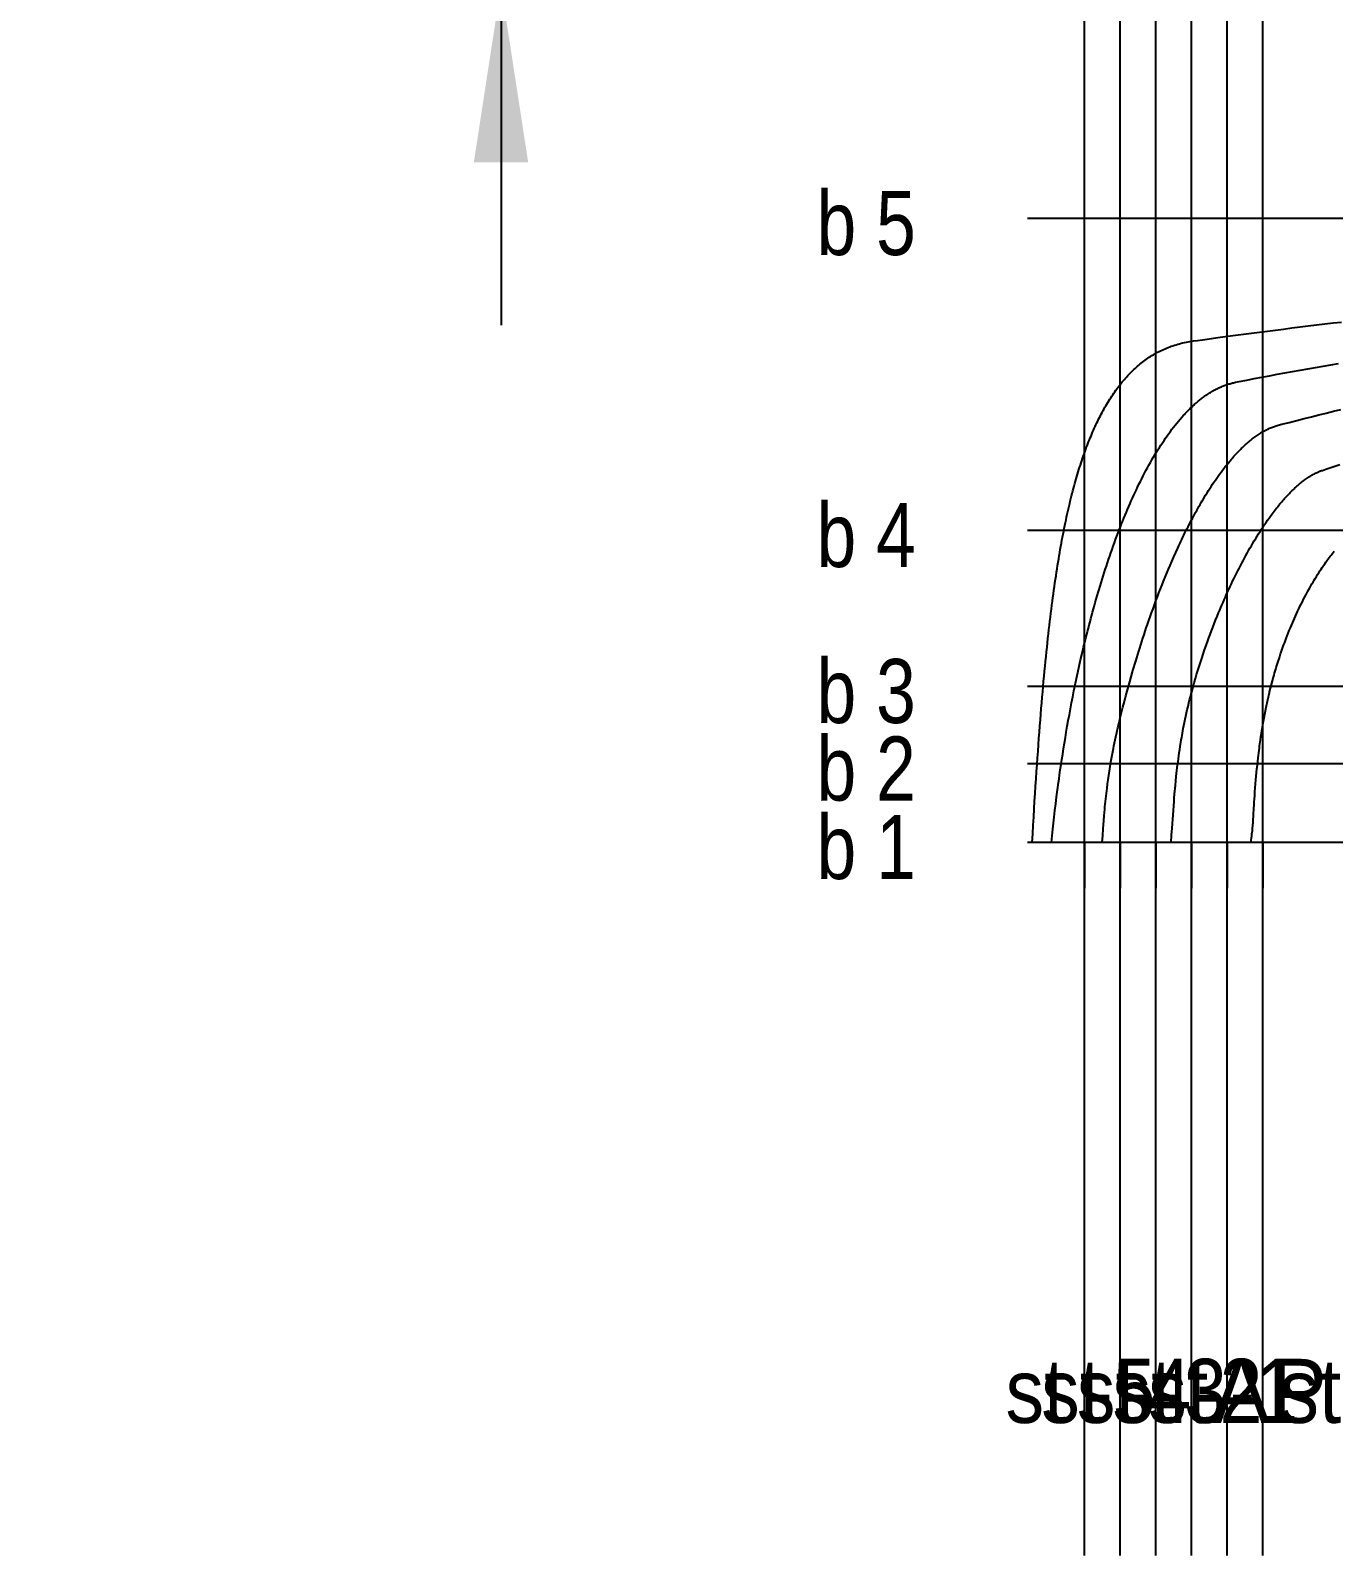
# Model space of a CAD drawing. Header units: millimetres. Extents: x -190954 to 154095, y 101 to 64253.
# Drawn here: x 2.55 to 26.92, y 111.81 to 140.33 of the extents above; entities that cross this region are included whole.
import ezdxf

# ---------------------------------------------------------------- set-up
doc = ezdxf.new("R2010")
doc.units = ezdxf.units.MM
for name, color, linetype in [('GRID', 179, 'Continuous'), ('WL12', 179, 'Continuous'), ('WL14', 179, 'Continuous'), ('WL16', 179, 'Continuous'), ('WL18', 179, 'Continuous'), ('WL20', 179, 'Continuous')]:
    doc.layers.add(name, color=color, linetype=linetype)
doc.styles.add('SLDTEXTSTYLE0', font='TXT', dxfattribs={"width": 0.75})
doc.styles.add('SLDTEXTSTYLE3', font='TXT', dxfattribs={"width": 0.928571})
doc.styles.add('SLDTEXTSTYLE5', font='TXT', dxfattribs={"width": 0.9})
doc.styles.add('SLDTEXTSTYLE6', font='TXT')
doc.styles.add('SLDTEXTSTYLE7', font='TXT', dxfattribs={"width": 0.833333})
doc.dimstyles.new('SLDDIMSTYLE0', dxfattribs={"dimtxt": 3.175, "dimasz": 3.302, "dimexe": 0, "dimexo": 0.0625, "dimgap": 0.79375, "dimtad": 0, "dimtih": 1, "dimtoh": 1, "dimlfac": 1500, "dimrnd": 1e-09, "dimzin": 4, "dimdsep": 46, "dimtxsty": 'SLDTEXTSTYLE0', "dimsah": 1, "dimcen": 0.09, "dimadec": 0, "dimazin": 1, "dimtfac": 1, "dimtofl": 0, "dimtmove": 0, "dimatfit": 3, "dimfxl": 0, "dimfrac": 2, "dimtolj": 1, "dimtzin": 12, "dimarcsym": 0})
doc.dimstyles.new('SLDDIMSTYLE1', dxfattribs={"dimtxt": 3.175, "dimasz": 3.302, "dimexe": 0, "dimexo": 0.0625, "dimgap": 0.79375, "dimtad": 0, "dimtih": 1, "dimtoh": 1, "dimlfac": 1500, "dimrnd": 1e-09, "dimzin": 4, "dimdsep": 46, "dimtxsty": 'SLDTEXTSTYLE0', "dimsah": 1, "dimcen": 0.09, "dimadec": 0, "dimazin": 1, "dimtfac": 1, "dimtmove": 0, "dimatfit": 0, "dimfxl": 0, "dimfrac": 2, "dimtolj": 1, "dimtzin": 12, "dimarcsym": 0})

# ---------------------------------------------------------------- blocks, each defined once
blk = doc.blocks.new('_D')
at = {"layer": 'WL20'}
for p, q in [((25.597, 126.417), (25.597, 168.839)), ((227.596, 126.417), (227.596, 168.839)), ((25.597, 165.664), (126.8, 165.664)), ((227.596, 165.664), (146.741, 165.664))]:
    blk.add_line(p, q, dxfattribs=at)
for points in [[(25.597, 165.664), (28.899, 165.156), (28.899, 166.172)], [(227.596, 165.664), (224.294, 166.172), (224.294, 165.156)]]:
    blk.add_solid(points, dxfattribs=at)
at = {"layer": 'WL20', "insert": (126.8, 167.237), "char_height": 3.175, "attachment_point": 1, "style": 'SLDTEXTSTYLE0'}
blk.add_mtext('302998.00', dxfattribs=at)
blk = doc.blocks.new('_D_2')
at = {"layer": 'WL20'}
for p, q in [((11.351, 154.832), (11.351, 161.182)), ((19.927, 154.832), (8.176, 154.832)), ((19.927, 141.165), (8.176, 141.165)), ((11.351, 141.165), (11.351, 134.815))]:
    blk.add_line(p, q, dxfattribs=at)
for points in [[(11.351, 154.832), (11.859, 158.134), (10.843, 158.134)], [(11.351, 141.165), (10.843, 137.863), (11.859, 137.863)]]:
    blk.add_solid(points, dxfattribs=at)
at = {"layer": 'WL20', "insert": (2.553, 149.549), "char_height": 3.175, "attachment_point": 1, "style": 'SLDTEXTSTYLE0'}
blk.add_mtext('20500.00', dxfattribs=at)

msp = doc.modelspace()

# ---------------------------------------------------------------- linework, layer by layer
at = {"layer": 'GRID', "color": 135}
for p, q in [((22.2639353, 125.1466667), (22.2639353, 154.8319333)), ((22.930602, 125.1466667), (22.930602, 154.8319333)), ((23.5972687, 125.1466667), (23.5972687, 154.8319333)), ((24.2639353, 125.1466667), (24.2639353, 154.8319333)), ((24.930602, 125.1466667), (24.930602, 154.8319333)), ((25.5972687, 125.1466667), (25.5972687, 154.8319333)), ((22.2639353, 111.8133333), (22.2639353, 138.48)), ((22.930602, 111.8133333), (22.930602, 138.48)), ((23.5972687, 111.8133333), (23.5972687, 138.48)), ((24.2639353, 111.8133333), (24.2639353, 138.48)), ((24.930602, 111.8133333), (24.930602, 138.48)), ((25.5972687, 111.8133333), (25.5972687, 138.48)), ((251.23, 136.8133333), (21.19727, 136.8133333)), ((251.23, 130.98), (21.19727, 130.98)), ((251.23, 128.0633333), (21.19727, 128.0633333)), ((251.23, 126.6133333), (21.19727, 126.6133333)), ((251.23, 125.1466667), (21.19727, 125.1466667))]:
    msp.add_line(p, q, dxfattribs=at)
at = {"layer": 'GRID', "color": 255}
for p, q in [((25.5972687, 125.1466667), (25.5972687, 154.8319333)), ((25.5972687, 111.8133333), (25.5972687, 138.48)), ((22.2639353, 125.1466667), (22.2639353, 124.290536)), ((22.930602, 125.1466667), (22.930602, 124.290536)), ((23.5972687, 125.1466667), (23.5972687, 124.290536)), ((24.2639353, 125.1466667), (24.2639353, 124.290536)), ((24.930602, 125.1466667), (24.930602, 124.290536)), ((25.5972687, 125.1466667), (25.5972687, 124.290536)), ((25.5972687, 125.1466667), (25.5972687, 124.290536)), ((22.2639353, 111.8133333), (22.2639353, 112.669464)), ((22.930602, 111.8133333), (22.930602, 112.669464)), ((23.5972687, 111.8133333), (23.5972687, 112.669464)), ((24.2639353, 111.8133333), (24.2639353, 112.669464)), ((24.930602, 111.8133333), (24.930602, 112.669464)), ((25.5972687, 111.8133333), (25.5972687, 112.669464)), ((25.5972687, 111.8133333), (25.5972687, 112.669464))]:
    msp.add_line(p, q, dxfattribs=at)
at = {"layer": 'WL12', "color": 11}
for p, q in [((26.9111647, 130.567904), (26.9303293, 130.5916253)), ((26.706554, 130.2883453), (26.7292233, 130.321726)), ((26.7292233, 130.321726), (26.7521273, 130.3548327)), ((26.7521273, 130.3548327), (26.7752593, 130.387642)), ((26.7752593, 130.387642), (26.7986127, 130.4201333)), ((26.7986127, 130.4201333), (26.8170627, 130.445352)), ((26.8170627, 130.445352), (26.83564, 130.47035)), ((26.83564, 130.47035), (26.8543433, 130.4951153)), ((26.8543433, 130.4951153), (26.8731673, 130.5196373)), ((26.8731673, 130.5196373), (26.8921093, 130.543904)), ((26.8921093, 130.543904), (26.9111647, 130.567904)), ((26.5342027, 130.013928), (26.554836, 130.0487627)), ((26.554836, 130.0487627), (26.5757353, 130.0834833)), ((26.5757353, 130.0834833), (26.5968987, 130.1180707)), ((26.5968987, 130.1180707), (26.6183187, 130.1525093)), ((26.6183187, 130.1525093), (26.6400047, 130.186772)), ((26.6400047, 130.186772), (26.66194, 130.2208473)), ((26.66194, 130.2208473), (26.6841247, 130.254712)), ((26.6841247, 130.254712), (26.706554, 130.2883453)), ((26.3576487, 129.6917947), (26.38114, 129.737274)), ((26.38114, 129.737274), (26.4050913, 129.782782)), ((26.4050913, 129.782782), (26.4295047, 129.8282913)), ((26.4295047, 129.8282913), (26.454378, 129.873774)), ((26.454378, 129.873774), (26.4739253, 129.908902)), ((26.4739253, 129.908902), (26.493746, 129.9439807)), ((26.493746, 129.9439807), (26.5138393, 129.9789947)), ((26.5138393, 129.9789947), (26.5342027, 130.013928)), ((26.226284, 129.42082), (26.2470513, 129.465654)), ((26.2470513, 129.465654), (26.2682627, 129.5106447)), ((26.2682627, 129.5106447), (26.2899287, 129.555772)), ((26.2899287, 129.555772), (26.3120447, 129.6010207)), ((26.3120447, 129.6010207), (26.334618, 129.6463687)), ((26.334618, 129.6463687), (26.3576487, 129.6917947)), ((26.110778, 129.155896), (26.147582, 129.243346)), ((26.147582, 129.243346), (26.166612, 129.2874087)), ((26.166612, 129.2874087), (26.1860687, 129.331684)), ((26.1860687, 129.331684), (26.205958, 129.3761587)), ((26.205958, 129.3761587), (26.226284, 129.42082)), ((25.9910793, 128.848354), (26.00444, 128.8846593)), ((26.00444, 128.8846593), (26.0180987, 128.921164)), ((26.0180987, 128.921164), (26.0320133, 128.9578793)), ((26.0320133, 128.9578793), (26.0906313, 129.106714)), ((26.0906313, 129.106714), (26.1006513, 129.131262)), ((26.1006513, 129.131262), (26.110778, 129.155896)), ((25.882458, 128.5309567), (25.9048593, 128.6000427)), ((25.9048593, 128.6000427), (25.928222, 128.6699513)), ((25.928222, 128.6699513), (25.9402773, 128.705216)), ((25.9402773, 128.705216), (25.9525873, 128.7406887)), ((25.9525873, 128.7406887), (25.9651533, 128.7763693)), ((25.9651533, 128.7763693), (25.9779747, 128.81226)), ((25.9779747, 128.81226), (25.9910793, 128.848354)), ((25.8048693, 128.2736207), (25.8151973, 128.3096907)), ((25.8151973, 128.3096907), (25.8257687, 128.345986)), ((25.8257687, 128.345986), (25.836588, 128.3825093)), ((25.836588, 128.3825093), (25.8476607, 128.419266)), ((25.8476607, 128.419266), (25.8589927, 128.4562567)), ((25.8589927, 128.4562567), (25.8705753, 128.4934887)), ((25.8705753, 128.4934887), (25.882458, 128.5309567)), ((25.7219513, 127.9584707), (25.7947773, 128.2377727)), ((25.7947773, 128.2377727), (25.8048693, 128.2736207)), ((25.6578213, 127.673514), (25.7189473, 127.9460533)), ((25.7189473, 127.9460533), (25.7204447, 127.9522593)), ((25.7204447, 127.9522593), (25.7219513, 127.9584707)), ((25.6071253, 127.4104133), (25.618932, 127.4754447)), ((25.618932, 127.4754447), (25.6312973, 127.5409453)), ((25.6312973, 127.5409453), (25.6442507, 127.6069553)), ((25.6442507, 127.6069553), (25.6578213, 127.673514)), ((25.560328, 127.1234107), (25.56894, 127.180274)), ((25.56894, 127.180274), (25.5779093, 127.2373813)), ((25.5779093, 127.2373813), (25.5872513, 127.294756)), ((25.5872513, 127.294756), (25.596984, 127.3524247)), ((25.596984, 127.3524247), (25.6071253, 127.4104133)), ((25.5251073, 126.8662273), (25.5307073, 126.9100947)), ((25.5307073, 126.9100947), (25.536476, 126.954048)), ((25.536476, 126.954048), (25.5520567, 127.066766)), ((25.5520567, 127.066766), (25.560328, 127.1234107)), ((25.493566, 126.5914467), (25.5008953, 126.6599507)), ((25.5008953, 126.6599507), (25.5085833, 126.728566)), ((25.5085833, 126.728566), (25.5251073, 126.8662273)), ((25.4610833, 126.2424473), (25.467494, 126.3182393)), ((25.467494, 126.3182393), (25.4799167, 126.454702)), ((25.4799167, 126.454702), (25.4865773, 126.5230353)), ((25.4865773, 126.5230353), (25.493566, 126.5914467)), ((25.4438407, 126.0157733), (25.4492647, 126.0911833)), ((25.4492647, 126.0911833), (25.45501, 126.166754)), ((25.45501, 126.166754), (25.4610833, 126.2424473)), ((25.42264, 125.66274), (25.4293267, 125.787926)), ((25.4293267, 125.787926), (25.4326667, 125.8445833)), ((25.4326667, 125.8445833), (25.4362027, 125.9014707)), ((25.4362027, 125.9014707), (25.4399287, 125.958546)), ((25.4399287, 125.958546), (25.4438407, 126.0157733)), ((25.408264, 125.451466), (25.4108453, 125.4808553)), ((25.4108453, 125.4808553), (25.4132553, 125.510504)), ((25.4132553, 125.510504), (25.4154873, 125.5404153)), ((25.4154873, 125.5404153), (25.42264, 125.66274)), ((25.369726, 125.1466667), (25.3759913, 125.186316)), ((25.3759913, 125.186316), (25.3819447, 125.226466)), ((25.3819447, 125.226466), (25.387578, 125.2671253)), ((25.387578, 125.2671253), (25.3928827, 125.308304)), ((25.3928827, 125.308304), (25.399518, 125.3648247)), ((25.399518, 125.3648247), (25.4025967, 125.393454)), ((25.4025967, 125.393454), (25.4055127, 125.4223333)), ((25.4055127, 125.4223333), (25.408264, 125.451466))]:
    msp.add_line(p, q, dxfattribs=at)
at = {"layer": 'WL14', "color": 11}
for p, q in [((26.5086747, 132.010044), (26.5256473, 132.0197913)), ((26.5256473, 132.0197913), (26.54257, 132.0291733)), ((26.54257, 132.0291733), (26.5594413, 132.0381887)), ((26.5594413, 132.0381887), (26.5762593, 132.0468347)), ((26.5762593, 132.0468347), (26.593022, 132.0551113)), ((26.593022, 132.0551113), (26.6097273, 132.0630173)), ((26.6097273, 132.0630173), (26.6263747, 132.070552)), ((26.6263747, 132.070552), (26.6429533, 132.0777213)), ((26.6429533, 132.0777213), (26.659484, 132.0845027)), ((26.659484, 132.0845027), (26.6759433, 132.0909173)), ((26.6759433, 132.0909173), (26.6923367, 132.096958)), ((26.6923367, 132.096958), (26.7086613, 132.102624)), ((26.7086613, 132.102624), (26.7736973, 132.1245427)), ((26.7736973, 132.1245427), (26.9029147, 132.1678273)), ((26.9029147, 132.1678273), (27.0357647, 132.2119333)), ((26.1440807, 131.7236473), (26.1616667, 131.7406807)), ((26.1616667, 131.7406807), (26.1792413, 131.75739)), ((26.1792413, 131.75739), (26.196804, 131.7737713)), ((26.196804, 131.7737713), (26.214352, 131.7898227)), ((26.214352, 131.7898227), (26.2318833, 131.8055427)), ((26.2318833, 131.8055427), (26.249398, 131.8209253)), ((26.249398, 131.8209253), (26.266892, 131.8359727)), ((26.266892, 131.8359727), (26.284364, 131.8506793)), ((26.284364, 131.8506793), (26.3018127, 131.8650453)), ((26.3018127, 131.8650453), (26.319236, 131.8790667)), ((26.319236, 131.8790667), (26.3366313, 131.892742)), ((26.3366313, 131.892742), (26.353998, 131.9060687)), ((26.353998, 131.9060687), (26.3713333, 131.919046)), ((26.3713333, 131.919046), (26.388636, 131.9316707)), ((26.388636, 131.9316707), (26.4059033, 131.943942)), ((26.4059033, 131.943942), (26.4231347, 131.9558573)), ((26.4231347, 131.9558573), (26.4403273, 131.967416)), ((26.4403273, 131.967416), (26.4574793, 131.9786147)), ((26.4574793, 131.9786147), (26.4745893, 131.9894533)), ((26.4745893, 131.9894533), (26.4916553, 131.99993)), ((26.4916553, 131.99993), (26.5086747, 132.010044)), ((25.8802687, 131.4311613), (25.8977933, 131.452706)), ((25.8977933, 131.452706), (25.9153353, 131.4739733)), ((25.9153353, 131.4739733), (25.932892, 131.4949593)), ((25.932892, 131.4949593), (25.9504607, 131.5156627)), ((25.9504607, 131.5156627), (25.9680433, 131.5360753)), ((25.9680433, 131.5360753), (25.985634, 131.5561973)), ((25.985634, 131.5561973), (26.0032327, 131.5760247)), ((26.0032327, 131.5760247), (26.0208373, 131.5955533)), ((26.0208373, 131.5955533), (26.038446, 131.6147813)), ((26.038446, 131.6147813), (26.0560567, 131.6337047)), ((26.0560567, 131.6337047), (26.073668, 131.65232)), ((26.073668, 131.65232), (26.091278, 131.6706253)), ((26.091278, 131.6706253), (26.1088847, 131.6886167)), ((26.1088847, 131.6886167), (26.126486, 131.7062913)), ((26.126486, 131.7062913), (26.1440807, 131.7236473)), ((25.6554613, 131.1285247), (25.683642, 131.169124)), ((25.683642, 131.169124), (25.711928, 131.2091093)), ((25.711928, 131.2091093), (25.7403113, 131.24846)), ((25.7403113, 131.24846), (25.7687853, 131.2871573)), ((25.7687853, 131.2871573), (25.78956, 131.3149007)), ((25.78956, 131.3149007), (25.8103753, 131.3422807)), ((25.8103753, 131.3422807), (25.8452773, 131.3872533)), ((25.8452773, 131.3872533), (25.8627627, 131.409342)), ((25.8627627, 131.409342), (25.8802687, 131.4311613)), ((25.4890493, 130.873152), (25.5164273, 130.91701)), ((25.5164273, 130.91701), (25.54395, 130.9603873)), ((25.54395, 130.9603873), (25.5716367, 131.0032353)), ((25.5716367, 131.0032353), (25.5994513, 131.0455593)), ((25.5994513, 131.0455593), (25.627396, 131.0873293)), ((25.627396, 131.0873293), (25.6554613, 131.1285247)), ((25.302354, 130.5544067), (25.3284393, 130.6010307)), ((25.3284393, 130.6010307), (25.3547327, 130.6473333)), ((25.3547327, 130.6473333), (25.3812267, 130.6932893)), ((25.3812267, 130.6932893), (25.4079133, 130.7388727)), ((25.4079133, 130.7388727), (25.4347833, 130.7840613)), ((25.4347833, 130.7840613), (25.461832, 130.828828)), ((25.461832, 130.828828), (25.4890493, 130.873152)), ((25.1506393, 130.269382), (25.1753153, 130.31738)), ((25.1753153, 130.31738), (25.200246, 130.3652167)), ((25.200246, 130.3652167), (25.225422, 130.412866)), ((25.225422, 130.412866), (25.2508373, 130.4602973)), ((25.2508373, 130.4602973), (25.276484, 130.5074873)), ((25.276484, 130.5074873), (25.302354, 130.5544067)), ((25.0083313, 129.9796367), (25.0313273, 130.02799)), ((25.0313273, 130.02799), (25.0546233, 130.076358)), ((25.0546233, 130.076358), (25.0782093, 130.1247107)), ((25.0782093, 130.1247107), (25.1020787, 130.1730187)), ((25.1020787, 130.1730187), (25.1262133, 130.2212613)), ((25.1262133, 130.2212613), (25.1506393, 130.269382)), ((24.8958673, 129.7342187), (24.9183507, 129.7845007)), ((24.9183507, 129.7845007), (24.941202, 129.834972)), ((24.941202, 129.834972), (24.98564, 129.9313287)), ((24.98564, 129.9313287), (25.0083313, 129.9796367)), ((24.7691313, 129.438586), (24.7892493, 129.4869507)), ((24.7892493, 129.4869507), (24.8097767, 129.5357287)), ((24.8097767, 129.5357287), (24.8307087, 129.5848813)), ((24.8307087, 129.5848813), (24.8520387, 129.6343727)), ((24.8520387, 129.6343727), (24.8737613, 129.6841633)), ((24.8737613, 129.6841633), (24.8958673, 129.7342187)), ((24.634476, 129.0992087), (24.6595013, 129.1644693)), ((24.6595013, 129.1644693), (24.685496, 129.2311453)), ((24.685496, 129.2311453), (24.712442, 129.2991313)), ((24.712442, 129.2991313), (24.7403273, 129.3683153)), ((24.7403273, 129.3683153), (24.7691313, 129.438586)), ((24.5348193, 128.8279607), (24.5652773, 128.9129267)), ((24.5652773, 128.9129267), (24.5873573, 128.973344)), ((24.5873573, 128.973344), (24.6104247, 129.035468)), ((24.6104247, 129.035468), (24.634476, 129.0992087)), ((24.452446, 128.5872467), (24.4787193, 128.6659193)), ((24.4787193, 128.6659193), (24.506158, 128.7461393)), ((24.506158, 128.7461393), (24.5348193, 128.8279607)), ((24.3581207, 128.2874327), (24.3801733, 128.3602227)), ((24.3801733, 128.3602227), (24.4032167, 128.4344313)), ((24.4032167, 128.4344313), (24.4272933, 128.5100947)), ((24.4272933, 128.5100947), (24.452446, 128.5872467)), ((24.2714193, 127.981366), (24.2915333, 128.0555507)), ((24.2915333, 128.0555507), (24.3126553, 128.1312507)), ((24.3126553, 128.1312507), (24.3348253, 128.2085253)), ((24.3348253, 128.2085253), (24.3581207, 128.2874327)), ((24.1980807, 127.6900467), (24.2131973, 127.7531493)), ((24.2131973, 127.7531493), (24.2269107, 127.808912)), ((24.2269107, 127.808912), (24.24117, 127.8655147)), ((24.24117, 127.8655147), (24.2559987, 127.9229887)), ((24.2559987, 127.9229887), (24.2714193, 127.981366)), ((24.143944, 127.4473727), (24.1565867, 127.5066747)), ((24.1565867, 127.5066747), (24.1698053, 127.5668567)), ((24.1698053, 127.5668567), (24.1836267, 127.6279653)), ((24.1836267, 127.6279653), (24.1980807, 127.6900467)), ((24.0856527, 127.1466573), (24.0932453, 127.1888267)), ((24.0932453, 127.1888267), (24.1010953, 127.231364)), ((24.1010953, 127.231364), (24.109212, 127.27429)), ((24.109212, 127.27429), (24.120282, 127.3312253)), ((24.120282, 127.3312253), (24.1318513, 127.3889047)), ((24.1318513, 127.3889047), (24.143944, 127.4473727)), ((24.0422053, 126.8820087), (24.0512287, 126.9407107)), ((24.0512287, 126.9407107), (24.0643247, 127.0221813)), ((24.0643247, 127.0221813), (24.0712007, 127.0633533)), ((24.0712007, 127.0633533), (24.0783073, 127.1048393)), ((24.0783073, 127.1048393), (24.0856527, 127.1466573)), ((23.996492, 126.5430453), (24.003276, 126.5985853)), ((24.003276, 126.5985853), (24.0103593, 126.6543893)), ((24.0103593, 126.6543893), (24.0177607, 126.7104987)), ((24.0177607, 126.7104987), (24.033596, 126.823812)), ((24.033596, 126.823812), (24.0422053, 126.8820087)), ((23.9691613, 126.294786), (23.9777647, 126.3776067)), ((23.9777647, 126.3776067), (23.983754, 126.4325947)), ((23.983754, 126.4325947), (23.9899907, 126.4877287)), ((23.9899907, 126.4877287), (23.996492, 126.5430453)), ((23.9403673, 125.979952), (23.946018, 126.0466913)), ((23.946018, 126.0466913), (23.9610353, 126.2120973)), ((23.9610353, 126.2120973), (23.9691613, 126.294786)), ((23.916052, 125.6640947), (23.93491, 125.9130647)), ((23.93491, 125.9130647), (23.9403673, 125.979952)), ((23.898426, 125.4116273), (23.916052, 125.6640947)), ((23.8804293, 125.1466667), (23.8894647, 125.2794813)), ((23.8894647, 125.2794813), (23.898426, 125.4116273))]:
    msp.add_line(p, q, dxfattribs=at)
at = {"layer": 'WL16', "color": 11}
for p, q in [((26.6435773, 133.1395113), (26.7803027, 133.1730213)), ((26.7803027, 133.1730213), (26.9163713, 133.205976)), ((26.9163713, 133.205976), (27.0517467, 133.238374)), ((25.668714, 132.8629393), (25.6865813, 132.8717447)), ((25.6865813, 132.8717447), (25.7044247, 132.8801993)), ((25.7044247, 132.8801993), (25.7222427, 132.8883033)), ((25.7222427, 132.8883033), (25.7400347, 132.896056)), ((25.7400347, 132.896056), (25.757798, 132.9034553)), ((25.757798, 132.9034553), (25.7755327, 132.9105013)), ((25.7755327, 132.9105013), (25.7932373, 132.9171927)), ((25.7932373, 132.9171927), (25.81091, 132.9235293)), ((25.81091, 132.9235293), (25.8285507, 132.92951)), ((25.8285507, 132.92951), (25.8461567, 132.935134)), ((25.8461567, 132.935134), (25.863728, 132.9404007)), ((25.863728, 132.9404007), (25.881262, 132.94531)), ((25.881262, 132.94531), (25.951222, 132.9636753)), ((25.951222, 132.9636753), (26.0907667, 132.9999453)), ((26.0907667, 132.9999453), (26.2297987, 133.035664)), ((26.2297987, 133.035664), (26.3682953, 133.0708313)), ((26.3682953, 133.0708313), (26.5062313, 133.1054473)), ((26.5062313, 133.1054473), (26.6435773, 133.1395113)), ((25.2719993, 132.5831193), (25.2900913, 132.5993033)), ((25.2900913, 132.5993033), (25.3081847, 132.6151673)), ((25.3081847, 132.6151673), (25.3262793, 132.6307107)), ((25.3262793, 132.6307107), (25.344374, 132.6459313)), ((25.344374, 132.6459313), (25.3624673, 132.660828)), ((25.3624673, 132.660828), (25.3805587, 132.675398)), ((25.3805587, 132.675398), (25.3986453, 132.68964)), ((25.3986453, 132.68964), (25.416728, 132.7035533)), ((25.416728, 132.7035533), (25.4348047, 132.7171353)), ((25.4348047, 132.7171353), (25.452874, 132.7303847)), ((25.452874, 132.7303847), (25.4709347, 132.7433)), ((25.4709347, 132.7433), (25.4889867, 132.75588)), ((25.4889867, 132.75588), (25.5070273, 132.7681233)), ((25.5070273, 132.7681233), (25.52505, 132.7800347)), ((25.52505, 132.7800347), (25.543072, 132.791594)), ((25.543072, 132.791594), (25.5610733, 132.8028187)), ((25.5610733, 132.8028187), (25.5790593, 132.8137013)), ((25.5790593, 132.8137013), (25.5970287, 132.82424)), ((25.5970287, 132.82424), (25.61498, 132.8344347)), ((25.61498, 132.8344347), (25.632912, 132.8442833)), ((25.632912, 132.8442833), (25.650824, 132.8537853)), ((25.650824, 132.8537853), (25.668714, 132.8629393)), ((24.9837387, 132.282348), (25.0016447, 132.30337)), ((25.0016447, 132.30337), (25.0195707, 132.324106)), ((25.0195707, 132.324106), (25.0375147, 132.3445533)), ((25.0375147, 132.3445533), (25.0554767, 132.36471)), ((25.0554767, 132.36471), (25.0734553, 132.3845733)), ((25.0734553, 132.3845733), (25.0914493, 132.4041413)), ((25.0914493, 132.4041413), (25.1094573, 132.423412)), ((25.1094573, 132.423412), (25.1274793, 132.4423833)), ((25.1274793, 132.4423833), (25.1455133, 132.4610527)), ((25.1455133, 132.4610527), (25.163558, 132.479418)), ((25.163558, 132.479418), (25.1816133, 132.497478)), ((25.1816133, 132.497478), (25.1996773, 132.5152293)), ((25.1996773, 132.5152293), (25.2177487, 132.5326713)), ((25.2177487, 132.5326713), (25.2358267, 132.5498027)), ((25.2358267, 132.5498027), (25.2539113, 132.5666187)), ((25.2539113, 132.5666187), (25.2719993, 132.5831193)), ((24.7611487, 131.9952107), (24.78764, 132.0318933)), ((24.78764, 132.0318933), (24.8142033, 132.067994)), ((24.8142033, 132.067994), (24.840836, 132.103504)), ((24.840836, 132.103504), (24.8675347, 132.1384133)), ((24.8675347, 132.1384133), (24.8942953, 132.1727133)), ((24.8942953, 132.1727133), (24.9211153, 132.2063967)), ((24.9211153, 132.2063967), (24.94799, 132.239454)), ((24.94799, 132.239454), (24.9837387, 132.282348)), ((24.578014, 131.722908), (24.6039073, 131.7634047)), ((24.6039073, 131.7634047), (24.6298953, 131.8033853)), ((24.6298953, 131.8033853), (24.6559747, 131.8428407)), ((24.6559747, 131.8428407), (24.6821433, 131.88176)), ((24.6821433, 131.88176), (24.7083973, 131.9201347)), ((24.7083973, 131.9201347), (24.7347333, 131.9579547)), ((24.7347333, 131.9579547), (24.7611487, 131.9952107)), ((24.400592, 131.4274547), (24.421388, 131.4637233)), ((24.421388, 131.4637233), (24.4422633, 131.4996893)), ((24.4422633, 131.4996893), (24.463216, 131.5353467)), ((24.463216, 131.5353467), (24.4842453, 131.5706893)), ((24.4842453, 131.5706893), (24.5265247, 131.6404073)), ((24.5265247, 131.6404073), (24.5522187, 131.6819053)), ((24.5522187, 131.6819053), (24.578014, 131.722908)), ((24.2372633, 131.1271433), (24.25737, 131.165612)), ((24.25737, 131.165612), (24.277568, 131.203828)), ((24.277568, 131.203828), (24.297856, 131.241784)), ((24.297856, 131.241784), (24.318232, 131.2794747)), ((24.318232, 131.2794747), (24.3386953, 131.3168933)), ((24.3386953, 131.3168933), (24.359244, 131.3540333)), ((24.359244, 131.3540333), (24.3798767, 131.3908893)), ((24.3798767, 131.3908893), (24.400592, 131.4274547)), ((24.0991953, 130.8513193), (24.1186227, 130.891378)), ((24.1186227, 130.891378), (24.1381513, 130.9312293)), ((24.1381513, 130.9312293), (24.15778, 130.9708667)), ((24.15778, 130.9708667), (24.1775067, 131.0102833)), ((24.1775067, 131.0102833), (24.1973267, 131.0494787)), ((24.1973267, 131.0494787), (24.21725, 131.088428)), ((24.21725, 131.088428), (24.2372633, 131.1271433)), ((23.9661387, 130.5656573), (24.0036173, 130.6481453)), ((24.0036173, 130.6481453), (24.0225207, 130.6891413)), ((24.0225207, 130.6891413), (24.0415313, 130.7299647)), ((24.0415313, 130.7299647), (24.060648, 130.7706053)), ((24.060648, 130.7706053), (24.07987, 130.8110593)), ((24.07987, 130.8110593), (24.0991953, 130.8513193)), ((23.8305827, 130.253598), (23.861378, 130.3264153)), ((23.861378, 130.3264153), (23.8925213, 130.3988947)), ((23.8925213, 130.3988947), (23.9291033, 130.4825553)), ((23.9291033, 130.4825553), (23.9661387, 130.5656573)), ((23.7109993, 129.9596727), (23.7403453, 130.03348)), ((23.7403453, 130.03348), (23.7700607, 130.1070947)), ((23.7700607, 130.1070947), (23.800142, 130.1804793)), ((23.800142, 130.1804793), (23.8305827, 130.253598)), ((23.597414, 129.6632507), (23.6252313, 129.7374607)), ((23.6252313, 129.7374607), (23.6534333, 129.8116333)), ((23.6534333, 129.8116333), (23.6820287, 129.8857087)), ((23.6820287, 129.8857087), (23.7109993, 129.9596727)), ((23.516342, 129.4407267), (23.5429647, 129.5148467)), ((23.5429647, 129.5148467), (23.5699907, 129.5890333)), ((23.5699907, 129.5890333), (23.597414, 129.6632507)), ((23.4173653, 129.155782), (23.43893, 129.219152)), ((23.43893, 129.219152), (23.4643193, 129.2928433)), ((23.4643193, 129.2928433), (23.4901253, 129.3667133)), ((23.4901253, 129.3667133), (23.516342, 129.4407267)), ((23.3143013, 128.8422347), (23.3342733, 128.9044193)), ((23.3342733, 128.9044193), (23.354568, 128.9668913)), ((23.354568, 128.9668913), (23.3751833, 129.0296253)), ((23.3751833, 129.0296253), (23.3961167, 129.0925973)), ((23.3961167, 129.0925973), (23.4173653, 129.155782)), ((23.2193467, 128.5364893), (23.2376767, 128.5968653)), ((23.2376767, 128.5968653), (23.2563393, 128.6576527)), ((23.2563393, 128.6576527), (23.2753287, 128.7188313)), ((23.2753287, 128.7188313), (23.2946533, 128.780362)), ((23.2946533, 128.780362), (23.3143013, 128.8422347)), ((23.1327393, 128.24164), (23.1663673, 128.3580753)), ((23.1663673, 128.3580753), (23.18369, 128.4170693)), ((23.18369, 128.4170693), (23.20135, 128.4765493)), ((23.20135, 128.4765493), (23.2193467, 128.5364893)), ((23.0580293, 127.9731453), (23.0820593, 128.0610707)), ((23.0820593, 128.0610707), (23.1069647, 128.1506007)), ((23.1069647, 128.1506007), (23.1327393, 128.24164)), ((22.9796313, 127.67455), (23.0065313, 127.779178)), ((23.0065313, 127.779178), (23.0348773, 127.8869173)), ((23.0348773, 127.8869173), (23.0580293, 127.9731453)), ((22.9075907, 127.380992), (22.9301687, 127.4753027)), ((22.9301687, 127.4753027), (22.9541773, 127.5732053)), ((22.9541773, 127.5732053), (22.9796313, 127.67455)), ((22.8483247, 127.120756), (22.8666907, 127.2036227)), ((22.8666907, 127.2036227), (22.886438, 127.2903953)), ((22.886438, 127.2903953), (22.9075907, 127.380992)), ((22.7666553, 126.715736), (22.8022747, 126.9014373)), ((22.8022747, 126.9014373), (22.812758, 126.9530733)), ((22.812758, 126.9530733), (22.8239167, 127.0068367)), ((22.8239167, 127.0068367), (22.8357667, 127.0627327)), ((22.8357667, 127.0627327), (22.8483247, 127.120756)), ((22.7269027, 126.4805333), (22.7554547, 126.6530433)), ((22.7554547, 126.6530433), (22.7608907, 126.6838253)), ((22.7608907, 126.6838253), (22.7666553, 126.715736)), ((22.692004, 126.2393273), (22.7027027, 126.3176673)), ((22.7027027, 126.3176673), (22.7143353, 126.3981847)), ((22.7143353, 126.3981847), (22.7269027, 126.4805333)), ((22.664218, 126.0110033), (22.682068, 126.1622687)), ((22.682068, 126.1622687), (22.692004, 126.2393273)), ((22.634704, 125.7110073), (22.6391893, 125.761718)), ((22.6391893, 125.761718), (22.6438633, 125.812332)), ((22.6438633, 125.812332), (22.6538253, 125.9135473)), ((22.6538253, 125.9135473), (22.6589007, 125.9621893)), ((22.6589007, 125.9621893), (22.664218, 126.0110033)), ((22.6104513, 125.3979753), (22.6161253, 125.4775727)), ((22.6161253, 125.4775727), (22.6220253, 125.556136)), ((22.6220253, 125.556136), (22.628198, 125.6338747)), ((22.628198, 125.6338747), (22.634704, 125.7110073)), ((22.5939907, 125.1466667), (22.6021047, 125.2740587)), ((22.6021047, 125.2740587), (22.6104513, 125.3979753))]:
    msp.add_line(p, q, dxfattribs=at)
at = {"layer": 'WL18', "color": 11}
for p, q in [((26.4360093, 134.0015707), (26.5793173, 134.0266353)), ((26.5793173, 134.0266353), (26.7225633, 134.051376)), ((26.7225633, 134.051376), (26.8656673, 134.0757827)), ((26.8656673, 134.0757827), (27.008542, 134.0998447)), ((24.9785853, 133.722734), (24.9960327, 133.7277167)), ((24.9960327, 133.7277167), (25.0135087, 133.7324407)), ((25.0135087, 133.7324407), (25.0309973, 133.7369227)), ((25.0309973, 133.7369227), (25.0485147, 133.7411447)), ((25.0485147, 133.7411447), (25.0660607, 133.7451067)), ((25.0660607, 133.7451067), (25.0836347, 133.748808)), ((25.0836347, 133.748808), (25.1540347, 133.762742)), ((25.1540347, 133.762742), (25.295172, 133.7903807)), ((25.295172, 133.7903807), (25.4367307, 133.8177553)), ((25.4367307, 133.8177553), (25.5786773, 133.8448613)), ((25.5786773, 133.8448613), (25.720974, 133.8716953)), ((25.720974, 133.8716953), (25.863576, 133.898252)), ((25.863576, 133.898252), (26.0064367, 133.9245247)), ((26.0064367, 133.9245247), (26.1495027, 133.9505067)), ((26.1495027, 133.9505067), (26.2927147, 133.976192)), ((26.2927147, 133.976192), (26.4360093, 134.0015707)), ((24.435166, 133.4327647), (24.4516647, 133.4455207)), ((24.4516647, 133.4455207), (24.4682013, 133.4580453)), ((24.4682013, 133.4580453), (24.4847633, 133.4703487)), ((24.4847633, 133.4703487), (24.5013627, 133.4824173)), ((24.5013627, 133.4824173), (24.5179973, 133.4942513)), ((24.5179973, 133.4942513), (24.534668, 133.5058487)), ((24.534668, 133.5058487), (24.5513627, 133.5172213)), ((24.5513627, 133.5172213), (24.5680933, 133.528356)), ((24.5680933, 133.528356), (24.5848587, 133.5392507)), ((24.5848587, 133.5392507), (24.6016587, 133.5499053)), ((24.6016587, 133.5499053), (24.6184813, 133.560332)), ((24.6184813, 133.560332), (24.635338, 133.570516)), ((24.635338, 133.570516), (24.6522287, 133.5804567)), ((24.6522287, 133.5804567), (24.6691527, 133.590154)), ((24.6691527, 133.590154), (24.686098, 133.5996193)), ((24.686098, 133.5996193), (24.703076, 133.6088387)), ((24.703076, 133.6088387), (24.7200873, 133.6178113)), ((24.7200873, 133.6178113), (24.7371307, 133.6265367)), ((24.7371307, 133.6265367), (24.7541933, 133.635028)), ((24.7541933, 133.635028), (24.7712887, 133.64327)), ((24.7712887, 133.64327), (24.7884153, 133.6512613)), ((24.7884153, 133.6512613), (24.8055733, 133.6590027)), ((24.8055733, 133.6590027), (24.8227493, 133.6665067)), ((24.8227493, 133.6665067), (24.839956, 133.6737587)), ((24.839956, 133.6737587), (24.857194, 133.6807573)), ((24.857194, 133.6807573), (24.874462, 133.6875027)), ((24.874462, 133.6875027), (24.891746, 133.6940087)), ((24.891746, 133.6940087), (24.9090607, 133.70026)), ((24.9090607, 133.70026), (24.9264053, 133.706256)), ((24.9264053, 133.706256), (24.9437793, 133.7119947)), ((24.9437793, 133.7119947), (24.961168, 133.7174933)), ((24.961168, 133.7174933), (24.9785853, 133.722734)), ((24.1286647, 133.1483853), (24.1444507, 133.1652673)), ((24.1444507, 133.1652673), (24.160272, 133.1819513)), ((24.160272, 133.1819513), (24.176136, 133.1984253)), ((24.176136, 133.1984253), (24.1920407, 133.214688)), ((24.1920407, 133.214688), (24.2079873, 133.2307387)), ((24.2079873, 133.2307387), (24.2239673, 133.246586)), ((24.2239673, 133.246586), (24.239988, 133.262218)), ((24.239988, 133.262218), (24.2560493, 133.2776333)), ((24.2560493, 133.2776333), (24.2721507, 133.2928313)), ((24.2721507, 133.2928313), (24.2882847, 133.3078213)), ((24.2882847, 133.3078213), (24.3044573, 133.3225907)), ((24.3044573, 133.3225907), (24.32067, 133.3371393)), ((24.32067, 133.3371393), (24.336922, 133.3514647)), ((24.336922, 133.3514647), (24.3532033, 133.3655773)), ((24.3532033, 133.3655773), (24.369524, 133.3794653)), ((24.369524, 133.3794653), (24.385882, 133.3931267)), ((24.385882, 133.3931267), (24.4022787, 133.4065607)), ((24.4022787, 133.4065607), (24.4187033, 133.4197773)), ((24.4187033, 133.4197773), (24.435166, 133.4327647)), ((23.8668427, 132.831188), (23.896986, 132.8713407)), ((23.896986, 132.8713407), (23.9273067, 132.9107693)), ((23.9273067, 132.9107693), (23.9578107, 132.9494473)), ((23.9578107, 132.9494473), (23.9884873, 132.987378)), ((23.9884873, 132.987378), (24.0193427, 133.0245327)), ((24.0193427, 133.0245327), (24.0503653, 133.0609173)), ((24.0503653, 133.0609173), (24.0815627, 133.0965027)), ((24.0815627, 133.0965027), (24.1129213, 133.131296)), ((24.1129213, 133.131296), (24.1286647, 133.1483853)), ((23.689928, 132.575588), (23.718938, 132.619864)), ((23.718938, 132.619864), (23.748134, 132.6635007)), ((23.748134, 132.6635007), (23.7775253, 132.7064627)), ((23.7775253, 132.7064627), (23.80711, 132.748736)), ((23.80711, 132.748736), (23.8368873, 132.7903087)), ((23.8368873, 132.7903087), (23.8668427, 132.831188)), ((23.520082, 132.2968333), (23.5478807, 132.344782)), ((23.5478807, 132.344782), (23.5758867, 132.3921493)), ((23.5758867, 132.3921493), (23.6040987, 132.4389227)), ((23.6040987, 132.4389227), (23.6325067, 132.485104)), ((23.6325067, 132.485104), (23.6611167, 132.530664)), ((23.6611167, 132.530664), (23.689928, 132.575588)), ((23.35769, 131.997774), (23.3842227, 132.0489067)), ((23.3842227, 132.0489067), (23.41097, 132.0995413)), ((23.41097, 132.0995413), (23.4379313, 132.149664)), ((23.4379313, 132.149664), (23.465106, 132.1992607)), ((23.465106, 132.1992607), (23.4924913, 132.2483173)), ((23.4924913, 132.2483173), (23.520082, 132.2968333)), ((23.206514, 131.6886907), (23.230606, 131.7400187)), ((23.230606, 131.7400187), (23.2549, 131.7909673)), ((23.2549, 131.7909673), (23.279394, 131.841526)), ((23.279394, 131.841526), (23.3052747, 131.89407)), ((23.3052747, 131.89407), (23.3313733, 131.9461573)), ((23.3313733, 131.9461573), (23.35769, 131.997774)), ((23.0891073, 131.4267533), (23.11218, 131.479804)), ((23.11218, 131.479804), (23.135458, 131.532536)), ((23.135458, 131.532536), (23.1589393, 131.5849373)), ((23.1589393, 131.5849373), (23.182624, 131.636996)), ((23.182624, 131.636996), (23.206514, 131.6886907)), ((22.9768513, 131.157028), (22.9988853, 131.2115353)), ((22.9988853, 131.2115353), (23.021132, 131.265758)), ((23.021132, 131.265758), (23.0435853, 131.31971)), ((23.0435853, 131.31971), (23.0662433, 131.3733787)), ((23.0662433, 131.3733787), (23.0891073, 131.4267533)), ((22.8657953, 130.8702873), (22.8887667, 130.9312973)), ((22.8887667, 130.9312973), (22.9119867, 130.9920673)), ((22.9119867, 130.9920673), (22.9334013, 131.047282)), ((22.9334013, 131.047282), (22.9550227, 131.1022733)), ((22.9550227, 131.1022733), (22.9768513, 131.157028)), ((22.7547067, 130.5619253), (22.7764213, 130.6239947)), ((22.7764213, 130.6239947), (22.79839, 130.6858673)), ((22.79839, 130.6858673), (22.8206067, 130.7475593)), ((22.8206067, 130.7475593), (22.8430767, 130.8090287)), ((22.8430767, 130.8090287), (22.8657953, 130.8702873)), ((22.6498693, 130.2493727), (22.6703393, 130.312132)), ((22.6703393, 130.312132), (22.6910553, 130.3747947)), ((22.6910553, 130.3747947), (22.712024, 130.4373113)), ((22.712024, 130.4373113), (22.7332387, 130.499704)), ((22.7332387, 130.499704), (22.7547067, 130.5619253)), ((22.57047, 129.9974027), (22.589952, 130.0604933)), ((22.589952, 130.0604933), (22.609676, 130.1235413)), ((22.609676, 130.1235413), (22.6296507, 130.186492)), ((22.6296507, 130.186492), (22.6498693, 130.2493727)), ((22.4807073, 129.6951353), (22.498214, 129.7556327)), ((22.498214, 129.7556327), (22.5159453, 129.8160987)), ((22.5159453, 129.8160987), (22.533896, 129.8765713)), ((22.533896, 129.8765713), (22.57047, 129.9974027)), ((22.396456, 129.39297), (22.4128727, 129.4533267)), ((22.4128727, 129.4533267), (22.4295013, 129.513754)), ((22.4295013, 129.513754), (22.446352, 129.5741853)), ((22.446352, 129.5741853), (22.463418, 129.6346667)), ((22.463418, 129.6346667), (22.4807073, 129.6951353)), ((22.332948, 129.1520907), (22.3485073, 129.212186)), ((22.3485073, 129.212186), (22.3642747, 129.272392)), ((22.3642747, 129.272392), (22.3802607, 129.3326353)), ((22.3802607, 129.3326353), (22.396456, 129.39297)), ((22.2440047, 128.7935513), (22.2728233, 128.9126033)), ((22.2728233, 128.9126033), (22.2875433, 128.972298)), ((22.2875433, 128.972298), (22.3024673, 129.0321413)), ((22.3024673, 129.0321413), (22.3176047, 129.0920507)), ((22.3176047, 129.0920507), (22.332948, 129.1520907)), ((22.188806, 128.557154), (22.2160027, 128.6750473)), ((22.2160027, 128.6750473), (22.2440047, 128.7935513)), ((22.111936, 128.2077287), (22.136784, 128.3234367)), ((22.136784, 128.3234367), (22.1624033, 128.4399307)), ((22.1624033, 128.4399307), (22.188806, 128.557154)), ((22.064508, 127.9788873), (22.087848, 128.0928607)), ((22.087848, 128.0928607), (22.111936, 128.2077287)), ((21.9988533, 127.6428407), (22.0200227, 127.7538273)), ((22.0200227, 127.7538273), (22.041904, 127.8658593)), ((22.041904, 127.8658593), (22.064508, 127.9788873)), ((21.958598, 127.4241873), (21.9783827, 127.532944)), ((21.9783827, 127.532944), (21.9988533, 127.6428407)), ((21.9032353, 127.105196), (21.9210367, 127.2102693)), ((21.9210367, 127.2102693), (21.9394867, 127.316614)), ((21.9394867, 127.316614), (21.958598, 127.4241873)), ((21.8535947, 126.798042), (21.8695267, 126.8990393)), ((21.8695267, 126.8990393), (21.8860693, 127.0014387)), ((21.8860693, 127.0014387), (21.9032353, 127.105196)), ((21.80934, 126.5038713), (21.823514, 126.6004133)), ((21.823514, 126.6004133), (21.8382613, 126.698484)), ((21.8382613, 126.698484), (21.8535947, 126.798042)), ((21.775992, 126.266986), (21.785702, 126.3374627)), ((21.785702, 126.3374627), (21.7957273, 126.408902)), ((21.7957273, 126.408902), (21.80934, 126.5038713)), ((21.7401973, 125.9951373), (21.757496, 126.129008)), ((21.757496, 126.129008), (21.775992, 126.266986)), ((21.7090293, 125.7404887), (21.7240547, 125.865564)), ((21.7240547, 125.865564), (21.7401973, 125.9951373)), ((21.6702613, 125.394604), (21.6821707, 125.5047453)), ((21.6821707, 125.5047453), (21.69508, 125.6201353)), ((21.69508, 125.6201353), (21.7090293, 125.7404887)), ((21.6448447, 125.1466667), (21.6568507, 125.2660167)), ((21.6568507, 125.2660167), (21.6702613, 125.394604))]:
    msp.add_line(p, q, dxfattribs=at)
at = {"layer": 'WL20', "color": 11}
for p, q in [((26.9096833, 134.8577313), (27.0642193, 134.875866)), ((24.5110133, 134.5520273), (24.7954847, 134.59065)), ((24.7954847, 134.59065), (25.085716, 134.6293793)), ((25.085716, 134.6293793), (25.2328273, 134.648756)), ((25.2328273, 134.648756), (25.3811693, 134.6681233)), ((25.3811693, 134.6681233), (25.530656, 134.6874673)), ((25.530656, 134.6874673), (25.6811953, 134.7067727)), ((25.6811953, 134.7067727), (25.8326867, 134.7260233)), ((25.8326867, 134.7260233), (25.985022, 134.7452033)), ((25.985022, 134.7452033), (26.1380853, 134.7642947)), ((26.1380853, 134.7642947), (26.291752, 134.783278)), ((26.291752, 134.783278), (26.44589, 134.802134)), ((26.44589, 134.802134), (26.600358, 134.8208433)), ((26.600358, 134.8208433), (26.755008, 134.8393827)), ((26.755008, 134.8393827), (26.9096833, 134.8577313)), ((23.6021153, 134.2946807), (23.6290773, 134.309266)), ((23.6290773, 134.309266), (23.656318, 134.323444)), ((23.656318, 134.323444), (23.6838427, 134.3372127)), ((23.6838427, 134.3372127), (23.7116547, 134.35057)), ((23.7116547, 134.35057), (23.7397587, 134.3635133)), ((23.7397587, 134.3635133), (23.76816, 134.3760413)), ((23.76816, 134.3760413), (23.796862, 134.3881507)), ((23.796862, 134.3881507), (23.8258713, 134.3998393)), ((23.8258713, 134.3998393), (23.8551927, 134.4111053)), ((23.8551927, 134.4111053), (23.88483, 134.421946)), ((23.88483, 134.421946), (23.9147907, 134.43236)), ((23.9147907, 134.43236), (23.9450787, 134.442344)), ((23.9450787, 134.442344), (23.9757013, 134.451896)), ((23.9757013, 134.451896), (24.0066627, 134.4610147)), ((24.0066627, 134.4610147), (24.0379707, 134.4696973)), ((24.0379707, 134.4696973), (24.0696313, 134.4779407)), ((24.0696313, 134.4779407), (24.1016507, 134.4857433)), ((24.1016507, 134.4857433), (24.134036, 134.4931027)), ((24.134036, 134.4931027), (24.166794, 134.5000173)), ((24.166794, 134.5000173), (24.199932, 134.5064833)), ((24.199932, 134.5064833), (24.233458, 134.5125)), ((24.233458, 134.5125), (24.26738, 134.518064)), ((24.26738, 134.518064), (24.3017053, 134.5231733)), ((24.3017053, 134.5231733), (24.3710807, 134.5327767)), ((24.3710807, 134.5327767), (24.5110133, 134.5520273)), ((23.2056253, 134.0077593), (23.228614, 134.02856)), ((23.228614, 134.02856), (23.251828, 134.0489873)), ((23.251828, 134.0489873), (23.2752693, 134.0690407)), ((23.2752693, 134.0690407), (23.2989407, 134.0887167)), ((23.2989407, 134.0887167), (23.322846, 134.1080147)), ((23.322846, 134.1080147), (23.3469873, 134.1269313)), ((23.3469873, 134.1269313), (23.3713687, 134.1454647)), ((23.3713687, 134.1454647), (23.395992, 134.163614)), ((23.395992, 134.163614), (23.4208607, 134.1813753)), ((23.4208607, 134.1813753), (23.4459793, 134.1987473)), ((23.4459793, 134.1987473), (23.47135, 134.215728)), ((23.47135, 134.215728), (23.4969767, 134.2323147)), ((23.4969767, 134.2323147), (23.5228633, 134.2485047)), ((23.5228633, 134.2485047), (23.549012, 134.2642987)), ((23.549012, 134.2642987), (23.575428, 134.2796913)), ((23.575428, 134.2796913), (23.6021153, 134.2946807)), ((22.9260787, 133.704288), (22.9463707, 133.729768)), ((22.9463707, 133.729768), (22.966856, 133.7548973)), ((22.966856, 133.7548973), (22.987538, 133.7796753)), ((22.987538, 133.7796753), (23.0084173, 133.8041)), ((23.0084173, 133.8041), (23.0294973, 133.82817)), ((23.0294973, 133.82817), (23.05078, 133.851884)), ((23.05078, 133.851884), (23.0722673, 133.8752393)), ((23.0722673, 133.8752393), (23.093962, 133.8982353)), ((23.093962, 133.8982353), (23.1158653, 133.9208707)), ((23.1158653, 133.9208707), (23.1379813, 133.9431413)), ((23.1379813, 133.9431413), (23.1603113, 133.9650487)), ((23.1603113, 133.9650487), (23.1828587, 133.9865887)), ((23.1828587, 133.9865887), (23.2056253, 134.0077593)), ((22.733372, 133.4304847), (22.751836, 133.4594053)), ((22.751836, 133.4594053), (22.7704747, 133.4879853)), ((22.7704747, 133.4879853), (22.7892887, 133.5162253)), ((22.7892887, 133.5162253), (22.8082813, 133.5441233)), ((22.8082813, 133.5441233), (22.8274533, 133.5716793)), ((22.8274533, 133.5716793), (22.8468067, 133.5988913)), ((22.8468067, 133.5988913), (22.8663447, 133.62576)), ((22.8663447, 133.62576), (22.8860673, 133.6522827)), ((22.8860673, 133.6522827), (22.905978, 133.6784593)), ((22.905978, 133.6784593), (22.9260787, 133.704288)), ((22.574744, 133.1549507), (22.5917193, 133.18692)), ((22.5917193, 133.18692), (22.6088533, 133.2185507)), ((22.6088533, 133.2185507), (22.6261473, 133.249842)), ((22.6261473, 133.249842), (22.6436027, 133.2807953)), ((22.6436027, 133.2807953), (22.6612227, 133.3114107)), ((22.6612227, 133.3114107), (22.6790073, 133.3416873)), ((22.6790073, 133.3416873), (22.6969593, 133.3716253)), ((22.6969593, 133.3716253), (22.7150807, 133.4012247)), ((22.7150807, 133.4012247), (22.733372, 133.4304847)), ((22.4288367, 132.8518653), (22.4444573, 132.8869193)), ((22.4444573, 132.8869193), (22.460222, 132.9216253)), ((22.460222, 132.9216253), (22.4761327, 132.955986)), ((22.4761327, 132.955986), (22.49219, 132.990002)), ((22.49219, 132.990002), (22.5083967, 133.0236747)), ((22.5083967, 133.0236747), (22.524754, 133.057006)), ((22.524754, 133.057006), (22.5412633, 133.089994)), ((22.5412633, 133.089994), (22.557926, 133.1226427)), ((22.557926, 133.1226427), (22.574744, 133.1549507)), ((22.3088747, 132.5586927), (22.3233973, 132.5965993)), ((22.3233973, 132.5965993), (22.3380527, 132.6341407)), ((22.3380527, 132.6341407), (22.3528407, 132.67132)), ((22.3528407, 132.67132), (22.367764, 132.7081393)), ((22.367764, 132.7081393), (22.3828233, 132.7446013)), ((22.3828233, 132.7446013), (22.3980213, 132.780708)), ((22.3980213, 132.780708), (22.413358, 132.816462)), ((22.413358, 132.816462), (22.4288367, 132.8518653)), ((22.2107807, 132.2828587), (22.2244233, 132.3233993)), ((22.2244233, 132.3233993), (22.2381847, 132.363586)), ((22.2381847, 132.363586), (22.252072, 132.4033493)), ((22.252072, 132.4033493), (22.2660807, 132.442768)), ((22.2660807, 132.442768), (22.280218, 132.4817707)), ((22.280218, 132.4817707), (22.29448, 132.5204367)), ((22.29448, 132.5204367), (22.3088747, 132.5586927)), ((22.118574, 131.9875987), (22.131404, 132.0310433)), ((22.131404, 132.0310433), (22.144348, 132.074028)), ((22.144348, 132.074028), (22.157402, 132.1166273)), ((22.157402, 132.1166273), (22.1705727, 132.1587767)), ((22.1705727, 132.1587767), (22.1838573, 132.2005513)), ((22.1838573, 132.2005513), (22.1972607, 132.2418867)), ((22.1972607, 132.2418867), (22.2107807, 132.2828587)), ((22.0438453, 131.7177267), (22.0560373, 131.763864)), ((22.0560373, 131.763864), (22.068334, 131.8095033)), ((22.068334, 131.8095033), (22.0807333, 131.854714)), ((22.0807333, 131.854714), (22.09324, 131.8994407)), ((22.09324, 131.8994407), (22.1058513, 131.9437553)), ((22.1058513, 131.9437553), (22.118574, 131.9875987)), ((21.9727653, 131.43075), (21.9843707, 131.4798567)), ((21.9843707, 131.4798567), (21.996072, 131.5284187)), ((21.996072, 131.5284187), (22.0078673, 131.5765)), ((22.0078673, 131.5765), (22.0197613, 131.624054)), ((22.0197613, 131.624054), (22.0317527, 131.6711467)), ((22.0317527, 131.6711467), (22.0438453, 131.7177267)), ((21.9050267, 131.12475), (21.9160973, 131.1771773)), ((21.9160973, 131.1771773), (21.927254, 131.229)), ((21.927254, 131.229), (21.9384973, 131.2802773)), ((21.9384973, 131.2802773), (21.94983, 131.3309707)), ((21.94983, 131.3309707), (21.9612513, 131.381142)), ((21.9612513, 131.381142), (21.9727653, 131.43075)), ((21.850908, 130.85352), (21.8615727, 130.9090233)), ((21.8615727, 130.9090233), (21.872314, 130.9639007)), ((21.872314, 130.9639007), (21.8831367, 131.0181247)), ((21.8831367, 131.0181247), (21.89404, 131.0717513)), ((21.89404, 131.0717513), (21.9050267, 131.12475)), ((21.7987173, 130.565734), (21.80901, 130.6247113)), ((21.80901, 130.6247113), (21.819374, 130.6829493)), ((21.819374, 130.6829493), (21.8298107, 130.7404973)), ((21.8298107, 130.7404973), (21.840322, 130.7973373)), ((21.840322, 130.7973373), (21.850908, 130.85352)), ((21.7482713, 130.2594273), (21.75823, 130.3222747)), ((21.75823, 130.3222747), (21.768252, 130.38432)), ((21.768252, 130.38432), (21.77834, 130.4455573)), ((21.77834, 130.4455573), (21.7884947, 130.506032)), ((21.7884947, 130.506032), (21.7987173, 130.565734)), ((21.709046, 129.999454), (21.7187647, 130.0657653)), ((21.7187647, 130.0657653), (21.7285407, 130.1311933)), ((21.7285407, 130.1311933), (21.738376, 130.1957327)), ((21.738376, 130.1957327), (21.7482713, 130.2594273)), ((21.6707213, 129.7246667), (21.680224, 129.794828)), ((21.680224, 129.794828), (21.6897773, 129.8640093)), ((21.6897773, 129.8640093), (21.699384, 129.93221)), ((21.699384, 129.93221), (21.709046, 129.999454)), ((21.6331953, 129.433436), (21.642508, 129.5078767)), ((21.642508, 129.5078767), (21.6518653, 129.5812187)), ((21.6518653, 129.5812187), (21.6612693, 129.6534727)), ((21.6612693, 129.6534727), (21.6707213, 129.7246667)), ((21.596362, 129.1238607), (21.6055113, 129.203092)), ((21.6055113, 129.203092), (21.6146987, 129.281076)), ((21.6146987, 129.281076), (21.623926, 129.357846)), ((21.623926, 129.357846), (21.6331953, 129.433436)), ((21.569126, 128.8783133), (21.5781713, 128.9615093)), ((21.5781713, 128.9615093), (21.5872493, 129.0433453)), ((21.5872493, 129.0433453), (21.596362, 129.1238607)), ((21.5332347, 128.531082), (21.542168, 128.6201413)), ((21.542168, 128.6201413), (21.551126, 128.7076693)), ((21.551126, 128.7076693), (21.5601113, 128.793712)), ((21.5601113, 128.793712), (21.569126, 128.8783133)), ((21.5065653, 128.2541993), (21.515436, 128.3481553)), ((21.515436, 128.3481553), (21.5243247, 128.4404327)), ((21.5243247, 128.4404327), (21.5332347, 128.531082)), ((21.4800473, 127.9616647), (21.4888733, 128.0610113)), ((21.4888733, 128.0610113), (21.4977113, 128.15851)), ((21.4977113, 128.15851), (21.5065653, 128.2541993)), ((21.4536193, 127.6518907), (21.4624213, 127.7571827)), ((21.4624213, 127.7571827), (21.4712313, 127.86041)), ((21.4712313, 127.86041), (21.4800473, 127.9616647)), ((21.4360187, 127.4349087), (21.4448193, 127.5444907)), ((21.4448193, 127.5444907), (21.4536193, 127.6518907)), ((21.4095927, 127.0922367), (21.418408, 127.2088633)), ((21.418408, 127.2088633), (21.427214, 127.3230687)), ((21.427214, 127.3230687), (21.4360187, 127.4349087)), ((21.391922, 126.8513653), (21.4007647, 126.9731013)), ((21.4007647, 126.9731013), (21.4095927, 127.0922367)), ((21.365286, 126.4694853), (21.3741887, 126.5996467)), ((21.3741887, 126.5996467), (21.3830667, 126.7269047)), ((21.3830667, 126.7269047), (21.391922, 126.8513653)), ((21.3473973, 126.199974), (21.3563547, 126.336308)), ((21.3563547, 126.336308), (21.365286, 126.4694853)), ((21.32937, 125.9174133), (21.338404, 126.060386)), ((21.338404, 126.060386), (21.3473973, 126.199974)), ((21.3111727, 125.6207413), (21.3202913, 125.7709173)), ((21.3202913, 125.7709173), (21.32937, 125.9174133)), ((21.2927693, 125.3087827), (21.3020007, 125.4667507)), ((21.3020007, 125.4667507), (21.3111727, 125.6207413)), ((21.2834747, 125.1466667), (21.2927693, 125.3087827))]:
    msp.add_line(p, q, dxfattribs=at)

# ---------------------------------------------------------------- texts
at = {"layer": 'GRID', "color": 255, "char_height": 1.198504, "attachment_point": 1}
for s, insert, style in [('b 5', (17.2506667, 137.3261431), 'SLDTEXTSTYLE7'), ('b 4', (17.2506667, 131.4928097), 'SLDTEXTSTYLE7'), ('b 3', (17.2506667, 128.5761431), 'SLDTEXTSTYLE7'), ('b 2', (17.2506667, 127.1261431), 'SLDTEXTSTYLE7'), ('b 1', (17.2506667, 125.6594764), 'SLDTEXTSTYLE7'), ('st -5', (20.784052, 115.4905565), 'SLDTEXTSTYLE5'), ('st -4', (21.4507187, 115.4905565), 'SLDTEXTSTYLE5'), ('st -3', (22.1173853, 115.4905565), 'SLDTEXTSTYLE5'), ('st -2', (22.784052, 115.4905565), 'SLDTEXTSTYLE5'), ('st -1', (23.4507187, 115.4905565), 'SLDTEXTSTYLE5'), ('AP', (24.6555247, 115.4905565), 'SLDTEXTSTYLE6'), ('AP', (24.6555247, 115.4905565), 'SLDTEXTSTYLE6'), ('st 0.25', (25.9027787, 115.4905565), 'SLDTEXTSTYLE3')]:
    msp.add_mtext(s, dxfattribs=dict(at, insert=insert, style=style))

# ---------------------------------------------------------------- dimensions: what is measured, and where the dimension line sits
at = {"layer": 'WL20'}
dim = msp.add_linear_dim(base=(25.5972687, 165.6644439), p1=(227.595936, 125.1466667), p2=(25.5972687, 125.1466667), dimstyle='SLDDIMSTYLE0', dxfattribs=at)
dim.commit()
dim.dimension.update_dxf_attribs({"geometry": '_D', "text_midpoint": (136.7707445, 165.6644439), "dimtype": 160})
dim = msp.add_linear_dim(base=(11.3507706, 141.1652667), p1=(21.19727, 154.8319333), p2=(21.19727, 141.1652667), angle=90, dimstyle='SLDDIMSTYLE1', dxfattribs=at)
dim.commit()
dim.dimension.update_dxf_attribs({"geometry": '_D_2', "text_midpoint": (11.3507706, 147.9766284), "dimtype": 160})

doc.saveas('drawing.dxf')
